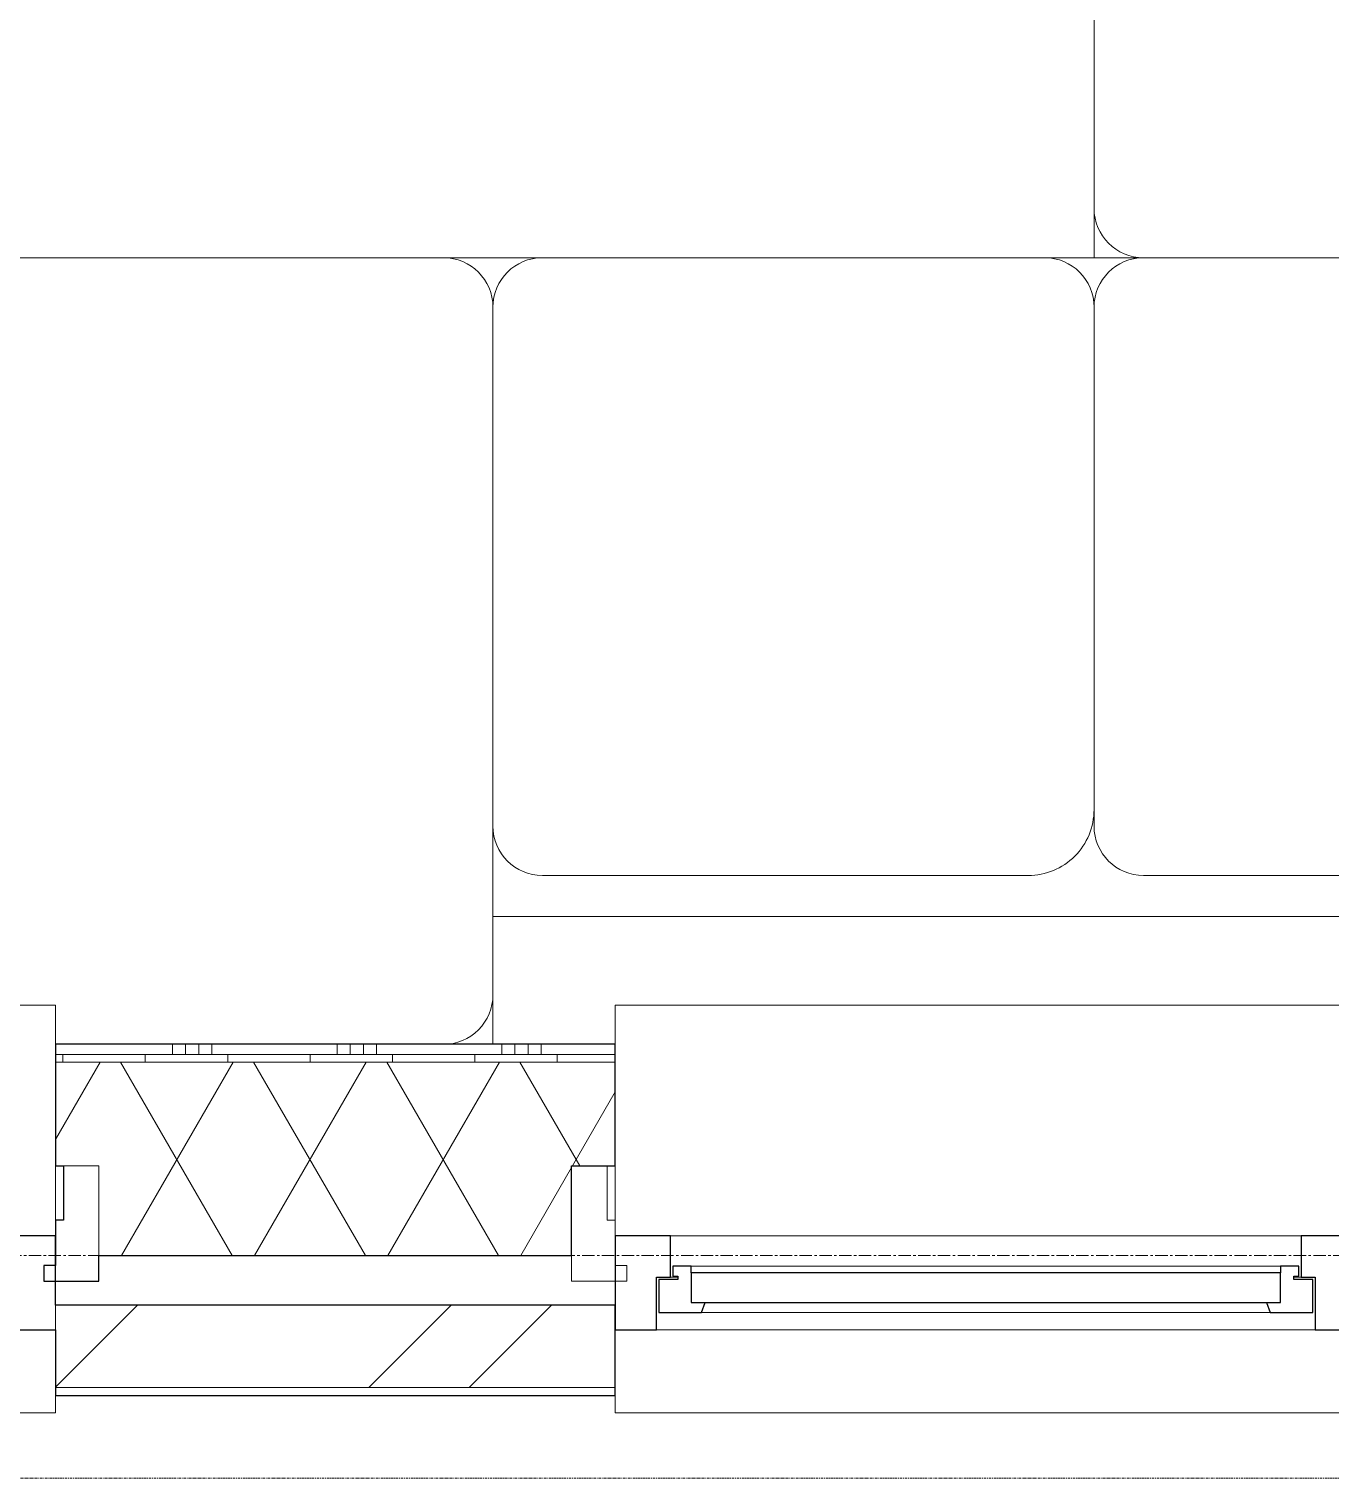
# Model space of a CAD drawing. Header units: millimetres. Extents: x -8546 to 211781, y -3000 to 31870.
# Drawn here: x -3741 to -2161, y 1590 to 3350 of the extents above; entities that cross this region are included whole.
import ezdxf

# ---------------------------------------------------------------- set-up
doc = ezdxf.new("R2010")
doc.units = ezdxf.units.MM
doc.linetypes.add('dash-dash', pattern=[6, 3, -1, 1, -1])
doc.linetypes.add('grid', pattern=[24, 15, -3, 3, -3])
for name, color, linetype, lineweight in [('A-DETL', 90, 'Continuous', 9), ('A-GENM', 13, 'Continuous', 9), ('A-GLAZ', 151, 'Continuous', 9), ('A-WALL', 113, 'Continuous', 9), ('A-WALL-PATT', 111, 'Continuous', 25), ('I-FURN', 30, 'Continuous', 9), ('I-WALL', 2, 'Continuous', 9), ('S-GRID', 1, 'Continuous', 9)]:
    doc.layers.add(name, color=color, linetype=linetype, lineweight=lineweight)

# ---------------------------------------------------------------- blocks, each defined once
blk = doc.blocks.new('Couch_-_Soft_Bench_Berto_Salotti_9473_0001 - Couch_-_Soft_Bench_Berto_Salotti_9473_0001-449050-Begane grond')
at = {"layer": 'I-FURN'}
for p, q in [((844.7, -1400), (844.7, 135)), ((44.7, -40), (44.7, -650)), ((44.7, -650), (44.7, -40)), ((794.7, -650), (794.7, -60)), ((44.7, -650), (44.7, -770)), ((44.7, -710), (44.7, -650)), ((-640.3, -710), (-15.3, -710)), ((-15.3, -710), (44.7, -710)), ((714.7, -710), (104.7, -710)), ((104.7, -710), (734.7, -710)), ((44.7, -770), (44.7, -1380)), ((794.7, -1380), (794.7, -790)), ((44.7, -1380), (44.7, -1500)), ((844.7, -1400), (844.7, -1440)), ((844.7, -1440), (104.7, -1440)), ((104.7, -1440), (734.7, -1440)), ((844.7, -1440), (999.7, -1440)), ((949.7, -1440), (999.7, -1440)), ((44.7, -1500), (44.7, -2215))]:
    blk.add_line(p, q, dxfattribs=at)
for centre, radius, start, end in [((-15.3, -650), 60, 270, 360), ((104.7, -650), 60, 180, 270), ((734.7, -650), 60, 270, 360), ((104.7, -770), 60, 90, 180), ((714.7, -790), 80, 360, 90), ((104.7, -1380), 60, 180, 270), ((734.7, -1380), 60, 270, 360), ((104.7, -1500), 60, 90, 180), ((939.7, -1500), 60, 360, 90)]:
    blk.add_arc(centre, radius, start, end, dxfattribs=at)
blk = doc.blocks.new('GLAS_COMPONENT_TYPE_A - GLAS_COMPONENT_TYPE_A-2977216-Begane grond')
at = {"layer": 'A-GLAZ', "lineweight": 25}
for p, q in [((358, 0), (-358, 0)), ((-358, 0), (-358, -36)), ((358, -36), (358, 0)), ((-358, -36), (358, -36))]:
    blk.add_line(p, q, dxfattribs=at)
blk = doc.blocks.new('41_ISR_lb_vebo_waterslag_10_graden - WS60 160-1703960-Begane grond')
at = {"layer": 'A-GENM'}
for p, q in [((900, 160), (0, 160)), ((0, 160), (0, 155.9)), ((900, 155.9), (900, 160)), ((0, 139), (0, 155.9)), ((900, 155.9), (900, 139))]:
    blk.add_line(p, q, dxfattribs=at)
blk = doc.blocks.new('42_ISR_lb_vensterbank - 42_ISR_lb_vensterbank 280-1707394-Begane grond')
at = {"layer": 'A-GENM'}
for p, q in [((900, 280), (0, 280)), ((0, 280), (0, 265)), ((0, 232.5), (0, 265)), ((900, 265), (900, 280)), ((900, 265), (900, 232.5)), ((0, 19), (0, 85)), ((900, 85), (900, 19))]:
    blk.add_line(p, q, dxfattribs=at)

msp = doc.modelspace()

# ---------------------------------------------------------------- hatches: boundary and pattern name
at = {"layer": 'A-WALL-PATT', "lineweight": 9}
h = msp.add_hatch(dxfattribs=at)
h.set_pattern_fill('FP_6', color=256, angle=-270, style=0, pattern_type=2)
h.set_pattern_definition([(270, (-3319.24, 2116.88), (200, -3e-13), []), (270, (-3335.24, 2116.88), (200, -3e-13), []), (270, (-3351.24, 2116.88), (200, -3e-13), []), (270, (-3367.24, 2116.88), (200, -3e-13), [])])
h.paths.add_polyline_path([(-1619.3, 2104.4), (-1473.3, 2104.4), (-1473.3, 2116.9), (-2129.2, 2116.9), (-2129.2, 2104.4), (-1895.7, 2104.4)])
h.paths.add_polyline_path([(-1375.3, 2104.4), (-1375.3, 2116.9), (-1384.3, 2116.9), (-1384.3, 2104.4)])
h.paths.add_polyline_path([(-3063.9, 2104.4), (-3029.2, 2104.4), (-3029.2, 2116.9), (-3709.2, 2116.9), (-3709.2, 2104.4), (-3356, 2104.4)])
h.paths.add_polyline_path([(-4609.2, 2104.4), (-4609.2, 2116.9), (-4775.2, 2116.9), (-4775.2, 2104.4), (-4670.2, 2104.4)])
h = msp.add_hatch(dxfattribs=at)
h.set_pattern_fill('FP_7', color=256, angle=-300, style=0, pattern_type=2)
h.set_pattern_definition([(240, (-3319.25, 2116.87), (121.244, -70), []), (300, (-3319.25, 2116.87), (121.244, 70), [])])
h.paths.add_polyline_path([(-1895.7, 1860.4), (-1619.3, 1860.4), (-1619.3, 2095.4), (-2129.2, 2095.4), (-2129.2, 1969.4), (-2076.2, 1969.4), (-2076.2, 1860.4)])
h.paths.add_polyline_path([(-3356, 1860.4), (-3082.2, 1860.4), (-3082.2, 1969.4), (-3029.2, 1969.4), (-3029.2, 2095.4), (-3709.2, 2095.4), (-3709.2, 1969.4), (-3656.2, 1969.4), (-3656.2, 1860.4), (-3648, 1860.4)])
h.paths.add_polyline_path([(-4670.2, 1860.4), (-4662.2, 1860.4), (-4662.2, 1969.4), (-4609.2, 1969.4), (-4609.2, 2095.4), (-5019.2, 2095.4), (-5019.2, 1860.4), (-4816.3, 1860.4)])
h = msp.add_hatch(dxfattribs=at)
h.set_pattern_fill('FP_3', color=256, style=0, pattern_type=2)
h.set_pattern_definition([(90, (0, 0), (-100, 6e-15), [])])
h.paths.add_polyline_path([(-1473.3, 2095.4), (-1473.3, 2104.4), (-2129.2, 2104.4), (-2129.2, 2095.4), (-1603.6, 2095.4)])
h.paths.add_polyline_path([(-3029.2, 2095.4), (-3029.2, 2104.4), (-3709.2, 2104.4), (-3709.2, 2095.4), (-3063.9, 2095.4)])
h.paths.add_polyline_path([(-4609.2, 2095.4), (-4609.2, 2104.4), (-4784.2, 2104.4), (-4784.2, 2095.4), (-4670.2, 2095.4)])
h = msp.add_hatch(dxfattribs=at)
h.set_pattern_fill('FP_12', color=256, style=0, pattern_type=2)
h.set_pattern_definition([(45, (0, 0), (-251.447, 251.447), []), (45, (0, 381), (-251.447, 251.447), [])])
h.paths.add_polyline_path([(-1779.3, 1700.4), (-1679.3, 1700.4), (-1679.3, 1800.4), (-2129.2, 1800.4), (-2129.2, 1700.4), (-1895.7, 1700.4)])
h.paths.add_polyline_path([(-3063.9, 1700.4), (-3029.2, 1700.4), (-3029.2, 1800.4), (-3709.2, 1800.4), (-3709.2, 1700.4), (-3356, 1700.4)])
h.paths.add_polyline_path([(-4816.3, 1700.4), (-4609.2, 1700.4), (-4609.2, 1800.4), (-5189.2, 1800.4), (-5189.2, 1700.4), (-5108.3, 1700.4)])

# ---------------------------------------------------------------- linework, layer by layer
at = {"layer": 'A-DETL', "linetype": 'dash-dash'}
msp.add_line((-4867.7, 1590.4), (-1789.3, 1590.4), dxfattribs=at)
at = {"layer": 'A-GENM'}
for p, q in [((-3039.2, 1969.4), (-3082.2, 1969.4)), ((-3082.2, 1969.4), (-3082.2, 1829.4)), ((-3039.2, 1903.4), (-3039.2, 1969.4)), ((-3029.2, 1903.4), (-3039.2, 1903.4)), ((-3029.2, 1848.4), (-3029.2, 1903.4)), ((-2962.2, 1884.4), (-2196.2, 1884.4)), ((-3015.2, 1848.4), (-3029.2, 1848.4)), ((-3015.2, 1829.4), (-3015.2, 1848.4)), ((-2221.2, 1847.4), (-2937.2, 1847.4)), ((-2953.2, 1834.4), (-2962.2, 1834.4)), ((-2196.2, 1834.4), (-2205.2, 1834.4)), ((-3082.2, 1829.4), (-3015.2, 1829.4)), ((-2924.6, 1791.4), (-2233.9, 1791.4)), ((-2179.2, 1770.4), (-2979.2, 1770.4))]:
    msp.add_line(p, q, dxfattribs=at)
at = {"layer": 'A-GENM', "lineweight": 25}
for p, q in [((-2962.2, 1884.4), (-3029.2, 1884.4)), ((-3029.2, 1884.4), (-3029.2, 1770.4)), ((-2962.2, 1834.4), (-2962.2, 1884.4)), ((-2196.2, 1884.4), (-2196.2, 1834.4)), ((-2129.2, 1884.4), (-2196.2, 1884.4)), ((-2937.2, 1847.4), (-2959.2, 1847.4)), ((-2959.2, 1847.4), (-2959.2, 1835.4)), ((-2937.2, 1839.3), (-2937.2, 1847.4)), ((-2199.2, 1847.4), (-2221.2, 1847.4)), ((-2221.2, 1847.4), (-2221.2, 1839.3)), ((-2199.2, 1835.4), (-2199.2, 1847.4)), ((-2979.2, 1770.4), (-2979.2, 1834.4)), ((-2979.2, 1834.4), (-2962.2, 1834.4)), ((-2953.2, 1831.4), (-2976.2, 1831.4)), ((-2976.2, 1831.4), (-2976.2, 1791.4)), ((-2959.2, 1835.4), (-2953.2, 1835.4)), ((-2953.2, 1835.4), (-2953.2, 1831.4)), ((-2205.2, 1831.4), (-2205.2, 1835.4)), ((-2205.2, 1835.4), (-2199.2, 1835.4)), ((-2182.2, 1831.4), (-2205.2, 1831.4)), ((-2196.2, 1834.4), (-2179.2, 1834.4)), ((-2182.2, 1791.4), (-2182.2, 1831.4)), ((-2179.2, 1834.4), (-2179.2, 1770.4)), ((-2924.6, 1791.4), (-2920.2, 1803.4)), ((-2238.2, 1803.4), (-2233.9, 1791.4)), ((-2976.2, 1791.4), (-2924.6, 1791.4)), ((-2233.9, 1791.4), (-2182.2, 1791.4)), ((-3029.2, 1770.4), (-2979.2, 1770.4)), ((-2179.2, 1770.4), (-2129.2, 1770.4))]:
    msp.add_line(p, q, dxfattribs=at)
at = {"layer": 'A-WALL'}
for p, q in [((-3709.2, 2104.4), (-3029.2, 2104.4)), ((-3709.2, 2095.4), (-3029.2, 2095.4)), ((-3656.2, 1969.4), (-3699.2, 1969.4)), ((-3656.2, 1860.4), (-3656.2, 1969.4)), ((-3709.2, 1800.4), (-3709.2, 1770.4)), ((-3709.2, 1770.4), (-3709.2, 1800.4)), ((-3029.2, 1700.4), (-3709.2, 1700.4))]:
    msp.add_line(p, q, dxfattribs=at)
at = {"layer": 'A-WALL', "lineweight": 25}
for p, q in [((-3699.2, 1969.4), (-3699.2, 1903.4)), ((-3699.2, 1903.4), (-3709.2, 1903.4)), ((-3709.2, 1903.4), (-3709.2, 1848.4)), ((-3709.2, 1884.4), (-3776.2, 1884.4)), ((-3709.2, 1800.4), (-3709.2, 1884.4)), ((-3709.2, 1848.4), (-3723.2, 1848.4)), ((-3723.2, 1848.4), (-3723.2, 1829.4)), ((-3656.2, 1829.4), (-3656.2, 1860.4)), ((-3723.2, 1829.4), (-3656.2, 1829.4)), ((-3029.2, 1800.4), (-3709.2, 1800.4)), ((-3029.2, 1690.4), (-3029.2, 1800.4)), ((-3759.2, 1770.4), (-3709.2, 1770.4)), ((-3709.2, 1770.4), (-3709.2, 1690.4)), ((-3709.2, 1690.4), (-3029.2, 1690.4))]:
    msp.add_line(p, q, dxfattribs=at)
at = {"layer": 'I-WALL', "lineweight": 25}
for p, q in [((-3029.2, 2116.9), (-3709.2, 2116.9)), ((-3709.2, 2116.9), (-3709.2, 1969.4)), ((-3029.2, 1969.4), (-3029.2, 2116.9)), ((-3709.2, 1969.4), (-3699.2, 1969.4)), ((-3082.2, 1860.4), (-3082.2, 1969.4)), ((-3082.2, 1969.4), (-3029.2, 1969.4)), ((-3656.2, 1860.4), (-3082.2, 1860.4))]:
    msp.add_line(p, q, dxfattribs=at)
at = {"layer": 'I-WALL'}
for p, q in [((-3699.2, 1969.4), (-3656.2, 1969.4)), ((-3656.2, 1969.4), (-3656.2, 1860.4))]:
    msp.add_line(p, q, dxfattribs=at)
at = {"layer": 'S-GRID', "linetype": 'grid'}
msp.add_line((6521.6, 1860.4), (-7016.6, 1860.4), dxfattribs=at)

# ---------------------------------------------------------------- block references
at = {"layer": 'A-GENM'}
for p in [(-4609.2, 1884.4), (-3029.2, 1884.4)]:
    msp.add_blockref('42_ISR_lb_vensterbank - 42_ISR_lb_vensterbank 280-1707394-Begane grond', p, dxfattribs=at)
at = {"layer": 'A-GENM', "rotation": 180}
for p in [(-3709.2, 1829.4), (-2129.2, 1829.4)]:
    msp.add_blockref('41_ISR_lb_vebo_waterslag_10_graden - WS60 160-1703960-Begane grond', p, dxfattribs=at)
at = {"layer": 'A-GLAZ', "rotation": 180}
msp.add_blockref('GLAS_COMPONENT_TYPE_A - GLAS_COMPONENT_TYPE_A-2977216-Begane grond', (-2579.2, 1803.4), dxfattribs=at)
at = {"layer": 'I-FURN', "rotation": 269.9999999999997}
msp.add_blockref('Couch_-_Soft_Bench_Berto_Salotti_9473_0001 - Couch_-_Soft_Bench_Berto_Salotti_9473_0001-449050-Begane grond', (-1737.8, 3116.6), dxfattribs=at)

doc.saveas('drawing.dxf')
